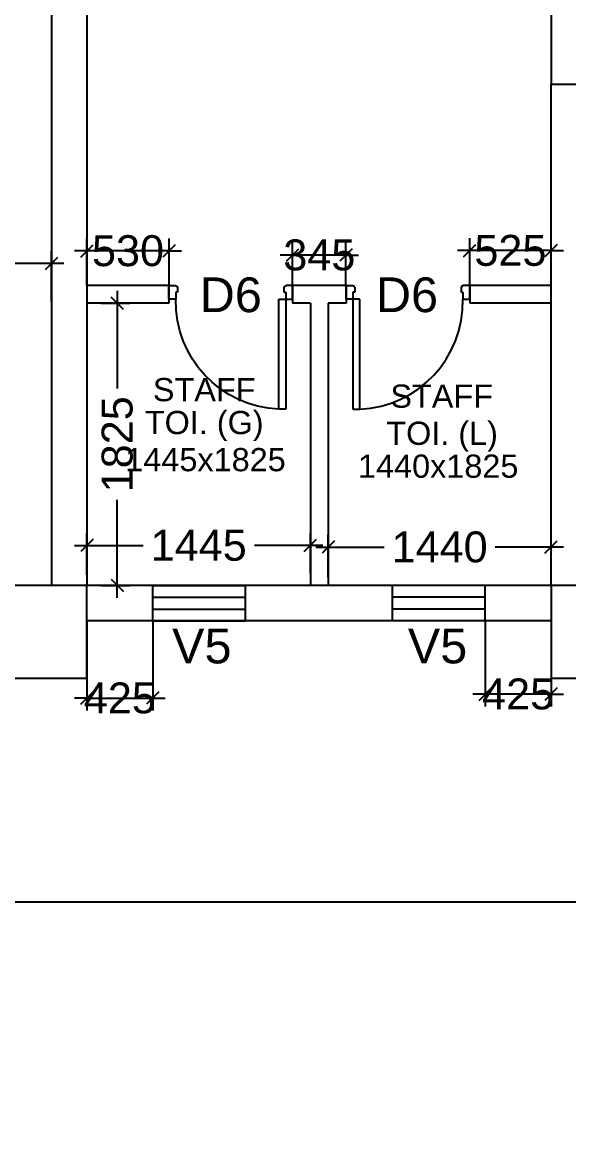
# Model space of a CAD drawing. Extents: x 7897917 to 8423973, y -6487334 to -6173396.
# Drawn here: x 8028255 to 8031789, y -6416719 to -6409542 of the extents above; entities that cross this region are included whole.
import ezdxf
from ezdxf.enums import TextEntityAlignment as Align

# ---------------------------------------------------------------- set-up
doc = ezdxf.new("R2010")
doc.units = 0
doc.header["$LTSCALE"] = 600
doc.header["$MEASUREMENT"] = 0
doc.header["$PDMODE"] = 35
doc.linetypes.add('DASHED', pattern=[0.75, 0.5, -0.25])
doc.layers.get('0').update_dxf_attribs({"linetype": 'CONTINUOUS'})
doc.layers.get('Defpoints').update_dxf_attribs({"linetype": 'CONTINUOUS'})
for name, color, linetype in [('DIM-TEXT', 8, 'CONTINUOUS'), ('DOOR', 32, 'CONTINUOUS'), ('joinery', 7, 'CONTINUOUS'), ('LA-column', 3, 'CONTINUOUS'), ('Room Dim', 1, 'CONTINUOUS'), ('TEXT', 6, 'CONTINUOUS'), ('Walls', 7, 'CONTINUOUS'), ('WIN', 151, 'CONTINUOUS'), ('Working Dim', 5, 'CONTINUOUS')]:
    doc.layers.add(name, color=color, linetype=linetype)
doc.styles.add('ari', font='arial.ttf')
doc.styles.add('ARIAL', font='arial.ttf')
doc.styles.add('RT', font='romant.shx')
doc.dimstyles.new('int. dim', dxfattribs={"dimtxt": 450, "dimasz": 80, "dimexe": 80, "dimexo": 0, "dimgap": 70, "dimtad": 0, "dimdec": 0, "dimzin": 12, "dimdsep": 46, "dimtxsty": 'ari', "dimblk": 'OBLIQUE', "dimcen": 2, "dimdle": 80, "dimclrd": 256, "dimclre": 256, "dimclrt": 6, "dimadec": 0, "dimazin": 0, "dimtfac": 1, "dimtdec": 0, "dimtix": 1, "dimtmove": 2, "dimatfit": 3, "dimfxl": 1, "dimtolj": 1, "dimtzin": 0, "dimlwd": -1, "dimlwe": -1, "dimarcsym": 0})
doc.dimstyles.new('TEXT', dxfattribs={"dimscale": 0, "dimtxt": 600, "dimasz": 300, "dimexe": 300, "dimexo": 30, "dimgap": 50, "dimtad": 0, "dimdec": 0, "dimzin": 0, "dimdsep": 46, "dimtxsty": 'RT', "dimblk": 'OBLIQUE', "dimcen": 0.09, "dimdle": 300, "dimclrd": 256, "dimclre": 256, "dimclrt": 170, "dimadec": 0, "dimazin": 0, "dimtfac": 1, "dimtdec": 0, "dimtofl": 0, "dimtmove": 2, "dimatfit": 3, "dimfxl": 1, "dimfrac": 2, "dimtolj": 1, "dimtzin": 0, "dimlwd": -1, "dimlwe": -1, "dimarcsym": 0})

# ---------------------------------------------------------------- blocks, each defined once
blk = doc.blocks.new('1000')
at = {"layer": 'DOOR'}
for p, q in [((0, -100), (0, 0)), ((0, 0), (49.7, 0)), ((49.7, 0), (49.7, -2.2)), ((63.2, -49.5), (49.7, -49.5)), ((49.7, -49.5), (49.7, -100)), ((63.2, -13.5), (61, -13.5)), ((63.2, -13.5), (63.2, -49.5)), ((836.8, -13.5), (836.8, -49.5)), ((836.8, -13.5), (839, -13.5)), ((836.8, -49.5), (850.3, -49.5)), ((850.3, 0), (850.3, -2.2)), ((900, 0), (850.3, 0)), ((850.3, -49.5), (850.3, -100)), ((900, -100), (900, 0)), ((49.7, -100), (0, -100)), ((49.7, -100), (49.7, -900.6)), ((100.2, -100), (49.7, -100)), ((100.2, -900.6), (100.2, -100)), ((850.3, -100), (900, -100)), ((49.7, -900.6), (100.2, -900.6))]:
    blk.add_line(p, q, dxfattribs=at)
for centre, major_axis, start_param, end_param in [((49.7, -13.5), (-7.95, 7.95), 3.926991, 5.497787), ((850.3, -13.5), (7.95, 7.95), 0.785398, 2.356194)]:
    blk.add_ellipse(centre, major_axis=major_axis, ratio=1, start_param=start_param, end_param=end_param, dxfattribs=at)
at = {"layer": 'DOOR', "color": 145}
blk.add_ellipse((64.3, -115.3), major_axis=(-519.7, 589.8), ratio=1, start_param=2.464943, end_param=4.009476, dxfattribs=at)
blk = doc.blocks.new('A$C782D609A')
at = {"layer": 'WIN', "linetype": 'Continuous'}
for p, q in [((-300, 230), (300, 230)), ((-300, 230), (-300, 0)), ((300, 230), (300, 0)), ((-300, 0), (300, 0))]:
    blk.add_line(p, q, dxfattribs=at)
at = {"layer": 'WIN', "linetype": 'DASHED', "ltscale": 300}
for p, q in [((-300, 153.3), (300, 153.3)), ((-300, 76.7), (300, 76.7))]:
    blk.add_line(p, q, dxfattribs=at)
blk = doc.blocks.new('_Oblique')
at = {"color": 0, "linetype": 'ByBlock', "lineweight": -2}
blk.add_line((-0.5, -0.5), (0.5, 0.5), dxfattribs=at)
blk = doc.blocks.new('*D818')
at = {"layer": 'Defpoints', "color": 0, "transparency": 16777216}
for p in [(8030118.5, -6412926.5), (8028673.9, -6413115.5, 3.4), (8030118.5, -6413108.1, 3.4)]:
    blk.add_point(p, dxfattribs=at)
at = {"layer": 'Working Dim', "transparency": 16777216}
for p, q in [((8028673.9, -6413115.5), (8028673.9, -6412846.5)), ((8030118.5, -6413108.1), (8030118.5, -6412846.5)), ((8028593.9, -6412926.5), (8029036.2, -6412926.5)), ((8030198.5, -6412926.5), (8029756.2, -6412926.5))]:
    blk.add_line(p, q, dxfattribs=at)
at = {"layer": 'Working Dim', "transparency": 16777216, "xscale": 80, "yscale": 80, "zscale": 80, "rotation": 180}
blk.add_blockref('_Oblique', (8028673.9, -6412926.5), dxfattribs=at)
at = {"layer": 'Working Dim', "transparency": 16777216, "xscale": 80, "yscale": 80, "zscale": 80}
blk.add_blockref('_Oblique', (8030118.5, -6412926.5), dxfattribs=at)
at = {"layer": 'Working Dim', "color": 6, "transparency": 16777216, "insert": (8029396.2, -6412926.5), "char_height": 200, "attachment_point": 5, "style": 'ari'}
blk.add_mtext('\\A1;1445', dxfattribs=at)
blk = doc.blocks.new('*D819')
at = {"layer": 'Defpoints', "color": 0, "transparency": 16777216}
for p in [(8031673.9, -6412937.2), (8030233.5, -6413131.1, 3.4), (8031673.9, -6413120.8, 3.4)]:
    blk.add_point(p, dxfattribs=at)
at = {"layer": 'Working Dim', "transparency": 16777216}
for p, q in [((8030233.5, -6413131.1), (8030233.5, -6412857.2)), ((8031673.9, -6413120.8), (8031673.9, -6412857.2)), ((8030153.5, -6412937.2), (8030594.8, -6412937.2)), ((8031753.9, -6412937.2), (8031312.6, -6412937.2))]:
    blk.add_line(p, q, dxfattribs=at)
at = {"layer": 'Working Dim', "transparency": 16777216, "xscale": 80, "yscale": 80, "zscale": 80, "rotation": 180}
blk.add_blockref('_Oblique', (8030233.5, -6412937.2), dxfattribs=at)
at = {"layer": 'Working Dim', "transparency": 16777216, "xscale": 80, "yscale": 80, "zscale": 80}
blk.add_blockref('_Oblique', (8031673.9, -6412937.2), dxfattribs=at)
at = {"layer": 'Working Dim', "color": 6, "transparency": 16777216, "insert": (8030953.7, -6412937.2), "char_height": 200, "attachment_point": 5, "style": 'ari'}
blk.add_mtext('\\A1;1440', dxfattribs=at)
blk = doc.blocks.new('*D820')
at = {"layer": 'Defpoints', "color": 0, "transparency": 16777216}
for p in [(8028762.7, -6411359.9, 3.4), (8028870, -6411359.9), (8028762.7, -6413184.7, 3.4)]:
    blk.add_point(p, dxfattribs=at)
at = {"layer": 'Working Dim', "transparency": 16777216}
for p, q in [((8028870, -6411279.9), (8028870, -6411912.3)), ((8028762.7, -6411359.9), (8028950, -6411359.9)), ((8028870, -6413264.7), (8028870, -6412632.3)), ((8028762.7, -6413184.7), (8028950, -6413184.7))]:
    blk.add_line(p, q, dxfattribs=at)
at = {"layer": 'Working Dim', "transparency": 16777216, "xscale": 80, "yscale": 80, "zscale": 80}
for p, rotation in [((8028870, -6411359.9), 90), ((8028870, -6413184.7), 270)]:
    blk.add_blockref('_Oblique', p, dxfattribs=dict(at, rotation=rotation))
at = {"layer": 'Working Dim', "color": 6, "transparency": 16777216, "insert": (8028870, -6412272.3), "char_height": 200, "attachment_point": 5, "rotation": 90, "style": 'ari'}
blk.add_mtext('\\A1;1825', dxfattribs=at)
blk = doc.blocks.new('*D821')
at = {"layer": 'Defpoints', "color": 0, "transparency": 16777216}
for p in [(8028674, -6411021.3), (8028674, -6411244.9, 3.4), (8029204.5, -6411244.9, 3.4)]:
    blk.add_point(p, dxfattribs=at)
at = {"layer": 'Working Dim', "transparency": 16777216}
for p, q in [((8028674, -6411244.9), (8028674, -6410941.3)), ((8029204.5, -6411244.9), (8029204.5, -6410941.3)), ((8028674, -6411021.3), (8028594, -6411021.3)), ((8029204.5, -6411021.3), (8028674, -6411021.3)), ((8029204.5, -6411021.3), (8029284.5, -6411021.3))]:
    blk.add_line(p, q, dxfattribs=at)
at = {"layer": 'Working Dim', "transparency": 16777216, "xscale": 80, "yscale": 80, "zscale": 80}
blk.add_blockref('_Oblique', (8028674, -6411021.3), dxfattribs=at)
at = {"layer": 'Working Dim', "transparency": 16777216, "xscale": 80, "yscale": 80, "zscale": 80, "rotation": 180}
blk.add_blockref('_Oblique', (8029204.5, -6411021.3), dxfattribs=at)
at = {"layer": 'Working Dim', "color": 6, "transparency": 16777216, "insert": (8028939.3, -6411021.3), "char_height": 200, "attachment_point": 5, "style": 'ari'}
blk.add_mtext('\\A1;530', dxfattribs=at)
blk = doc.blocks.new('*D822')
at = {"layer": 'Defpoints', "color": 0, "transparency": 16777216}
for p in [(8031148.5, -6411019.2), (8031148.5, -6411244.9, 3.4), (8031674, -6411244.9, 3.4)]:
    blk.add_point(p, dxfattribs=at)
at = {"layer": 'Working Dim', "transparency": 16777216}
for p, q in [((8031148.5, -6411244.9), (8031148.5, -6410939.2)), ((8031674, -6411244.9), (8031674, -6410939.2)), ((8031148.5, -6411019.2), (8031068.5, -6411019.2)), ((8031674, -6411019.2), (8031148.5, -6411019.2)), ((8031674, -6411019.2), (8031754, -6411019.2))]:
    blk.add_line(p, q, dxfattribs=at)
at = {"layer": 'Working Dim', "transparency": 16777216, "xscale": 80, "yscale": 80, "zscale": 80}
blk.add_blockref('_Oblique', (8031148.5, -6411019.2), dxfattribs=at)
at = {"layer": 'Working Dim', "transparency": 16777216, "xscale": 80, "yscale": 80, "zscale": 80, "rotation": 180}
blk.add_blockref('_Oblique', (8031674, -6411019.2), dxfattribs=at)
at = {"layer": 'Working Dim', "color": 6, "transparency": 16777216, "insert": (8031411.3, -6411019.2), "char_height": 200, "attachment_point": 5, "style": 'ari'}
blk.add_mtext('\\A1;525', dxfattribs=at)
blk = doc.blocks.new('*D823')
at = {"layer": 'Defpoints', "color": 0, "transparency": 16777216}
for p in [(8030003.5, -6411048.7), (8030003.5, -6411244.9, 3.4), (8030348.5, -6411244.9, 3.4)]:
    blk.add_point(p, dxfattribs=at)
at = {"layer": 'Working Dim', "transparency": 16777216}
for p, q in [((8030003.5, -6411244.9), (8030003.5, -6410968.7)), ((8030348.5, -6411244.9), (8030348.5, -6410968.7)), ((8030003.5, -6411048.7), (8029923.5, -6411048.7)), ((8030348.5, -6411048.7), (8030003.5, -6411048.7)), ((8030348.5, -6411048.7), (8030428.5, -6411048.7))]:
    blk.add_line(p, q, dxfattribs=at)
at = {"layer": 'Working Dim', "transparency": 16777216, "xscale": 80, "yscale": 80, "zscale": 80}
blk.add_blockref('_Oblique', (8030003.5, -6411048.7), dxfattribs=at)
at = {"layer": 'Working Dim', "transparency": 16777216, "xscale": 80, "yscale": 80, "zscale": 80, "rotation": 180}
blk.add_blockref('_Oblique', (8030348.5, -6411048.7), dxfattribs=at)
at = {"layer": 'Working Dim', "color": 6, "transparency": 16777216, "insert": (8030176, -6411048.7), "char_height": 200, "attachment_point": 5, "style": 'ari'}
blk.add_mtext('\\A1;345', dxfattribs=at)
blk = doc.blocks.new('*D875')
at = {"layer": 'Defpoints', "color": 0, "linetype": 'Continuous', "transparency": 16777216}
for p in [(8038814.1, -6413784.8, -10.3), (7997753.9, -6413864.7, 1), (8038814.1, -6415234.2)]:
    blk.add_point(p, dxfattribs=at)
at = {"layer": 'DIM-TEXT', "transparency": 16777216}
for p, q in [((8038814.1, -6413784.8), (8038814.1, -6415534.2)), ((7997753.9, -6413864.7), (7997753.9, -6415534.2)), ((7997453.9, -6415234.2), (8012003.1, -6415234.2)), ((8039114.1, -6415234.2), (8024564.9, -6415234.2))]:
    blk.add_line(p, q, dxfattribs=at)
at = {"layer": 'DIM-TEXT', "linetype": 'Continuous', "transparency": 16777216, "xscale": 300, "yscale": 300, "zscale": 300, "rotation": 180}
blk.add_blockref('_Oblique', (7997753.9, -6415234.2), dxfattribs=at)
at = {"layer": 'DIM-TEXT', "linetype": 'Continuous', "transparency": 16777216, "xscale": 300, "yscale": 300, "zscale": 300}
blk.add_blockref('_Oblique', (8038814.1, -6415234.2), dxfattribs=at)
at = {"layer": 'DIM-TEXT', "color": 170, "linetype": 'Continuous', "transparency": 16777216, "insert": (8018284, -6415234.2), "char_height": 750, "attachment_point": 5, "style": 'ari'}
blk.add_mtext('\\A1;{\\H1.067x;DEPT. OF ANESTHESIA}', dxfattribs=at)
blk = doc.blocks.new('*D1038')
at = {"layer": 'Defpoints', "color": 0, "transparency": 16777216}
for p in [(8028673.9, -6413414.7), (8029099.2, -6413414.7), (8029099.2, -6413913.9)]:
    blk.add_point(p, dxfattribs=at)
at = {"layer": 'Working Dim', "transparency": 16777216}
for p, q in [((8028673.9, -6413414.7), (8028673.9, -6413993.9)), ((8029099.2, -6413414.7), (8029099.2, -6413993.9)), ((8028673.9, -6413913.9), (8028593.9, -6413913.9)), ((8028673.9, -6413913.9), (8029099.2, -6413913.9)), ((8029099.2, -6413913.9), (8029179.2, -6413913.9))]:
    blk.add_line(p, q, dxfattribs=at)
at = {"layer": 'Working Dim', "transparency": 16777216, "xscale": 80, "yscale": 80, "zscale": 80}
blk.add_blockref('_Oblique', (8028673.9, -6413913.9), dxfattribs=at)
at = {"layer": 'Working Dim', "transparency": 16777216, "xscale": 80, "yscale": 80, "zscale": 80, "rotation": 180}
blk.add_blockref('_Oblique', (8029099.2, -6413913.9), dxfattribs=at)
at = {"layer": 'Working Dim', "color": 6, "transparency": 16777216, "insert": (8028886.5, -6413913.9), "char_height": 200, "attachment_point": 5, "style": 'ari'}
blk.add_mtext('\\A1;425', dxfattribs=at)
blk = doc.blocks.new('*D1039')
at = {"layer": 'Defpoints', "color": 0, "transparency": 16777216}
for p in [(8031248.6, -6413414.7), (8031673.9, -6413414.7), (8031248.6, -6413888.2)]:
    blk.add_point(p, dxfattribs=at)
at = {"layer": 'Working Dim', "transparency": 16777216}
for p, q in [((8031248.6, -6413414.7), (8031248.6, -6413968.2)), ((8031673.9, -6413414.7), (8031673.9, -6413968.2)), ((8031248.6, -6413888.2), (8031168.6, -6413888.2)), ((8031673.9, -6413888.2), (8031248.6, -6413888.2)), ((8031673.9, -6413888.2), (8031753.9, -6413888.2))]:
    blk.add_line(p, q, dxfattribs=at)
at = {"layer": 'Working Dim', "transparency": 16777216, "xscale": 80, "yscale": 80, "zscale": 80}
blk.add_blockref('_Oblique', (8031248.6, -6413888.2), dxfattribs=at)
at = {"layer": 'Working Dim', "transparency": 16777216, "xscale": 80, "yscale": 80, "zscale": 80, "rotation": 180}
blk.add_blockref('_Oblique', (8031673.9, -6413888.2), dxfattribs=at)
at = {"layer": 'Working Dim', "color": 6, "transparency": 16777216, "insert": (8031461.2, -6413888.2), "char_height": 200, "attachment_point": 5, "style": 'ari'}
blk.add_mtext('\\A1;425', dxfattribs=at)
blk = doc.blocks.new('*D2161')
at = {"layer": 'Defpoints', "color": 0, "transparency": 16777216}
for p in [(8028445.1, -6411102.4), (8022580.2, -6411351.1, 13.3), (8028445.1, -6411351.1, 5.1)]:
    blk.add_point(p, dxfattribs=at)
at = {"layer": 'Working Dim', "transparency": 16777216}
for p, q in [((8022580.2, -6411351.1), (8022580.2, -6411022.4)), ((8028445.1, -6411351.1), (8028445.1, -6411022.4)), ((8022500.2, -6411102.4), (8025143.3, -6411102.4)), ((8028525.1, -6411102.4), (8025882.1, -6411102.4))]:
    blk.add_line(p, q, dxfattribs=at)
at = {"layer": 'Working Dim', "transparency": 16777216, "xscale": 80, "yscale": 80, "zscale": 80, "rotation": 180}
blk.add_blockref('_Oblique', (8022580.2, -6411102.4), dxfattribs=at)
at = {"layer": 'Working Dim', "transparency": 16777216, "xscale": 80, "yscale": 80, "zscale": 80}
blk.add_blockref('_Oblique', (8028445.1, -6411102.4), dxfattribs=at)
at = {"layer": 'Working Dim', "color": 6, "transparency": 16777216, "insert": (8025512.7, -6411102.4), "char_height": 200, "attachment_point": 5, "style": 'ari'}
blk.add_mtext('\\A1;5865', dxfattribs=at)
blk = doc.blocks.new('*D2279')
at = {"layer": 'Defpoints', "color": 0, "linetype": 'Continuous', "transparency": 16777216}
for p in [(8038814.1, -6416874.2), (7997753.9, -6418963.8, 1), (8038814.1, -6419043.7, -10.3)]:
    blk.add_point(p, dxfattribs=at)
at = {"layer": 'DIM-TEXT', "transparency": 16777216}
for p, q in [((7997753.9, -6418963.8), (7997753.9, -6416574.2)), ((8038814.1, -6419043.7), (8038814.1, -6416574.2)), ((7997453.9, -6416874.2), (8008700, -6416874.2)), ((8039114.1, -6416874.2), (8027867.9, -6416874.2))]:
    blk.add_line(p, q, dxfattribs=at)
at = {"layer": 'DIM-TEXT', "linetype": 'Continuous', "transparency": 16777216, "xscale": 300, "yscale": 300, "zscale": 300, "rotation": 180}
blk.add_blockref('_Oblique', (7997753.9, -6416874.2), dxfattribs=at)
at = {"layer": 'DIM-TEXT', "linetype": 'Continuous', "transparency": 16777216, "xscale": 300, "yscale": 300, "zscale": 300}
blk.add_blockref('_Oblique', (8038814.1, -6416874.2), dxfattribs=at)
at = {"layer": 'DIM-TEXT', "color": 170, "linetype": 'Continuous', "transparency": 16777216, "insert": (8018284, -6416874.2), "char_height": 750, "attachment_point": 5, "style": 'ari'}
blk.add_mtext('\\A1;{\\H1.067x;POST-OPERATIVE WARD (20 BEDS) }', dxfattribs=at)

msp = doc.modelspace()

# ---------------------------------------------------------------- linework, layer by layer
at = {"layer": 'LA-column', "color": 2, "elevation": 3.421}
for points in [[(8032123.876, -6409942.275), (8032123.876, -6409342.275), (8031673.876, -6409342.275), (8031673.876, -6409942.275)], [(8028673.873, -6413784.819), (8028673.873, -6413184.819), (8028073.873, -6413184.819), (8028073.873, -6413784.819)], [(8032273.876, -6413784.819), (8032273.876, -6413184.819), (8031673.876, -6413184.819), (8031673.876, -6413784.819)]]:
    msp.add_lwpolyline(points, close=True, dxfattribs=at)
at = {"layer": 'Walls', "linetype": 'Continuous', "extrusion": (0.000145144, 2.25336e-17, 1)}
for p, q in [((8028444.133, -6406469.633), (8028444.133, -6413184.661)), ((8028674.133, -6406469.633), (8028674.133, -6413184.661))]:
    msp.add_line(p, q, dxfattribs=at)
at = {"layer": 'Walls'}
for p, q in [((8031673.87, -6413184.739), (8031673.87, -6409942.346)), ((8029203.538, -6411244.866), (8028674.045, -6411244.866)), ((8029203.538, -6411244.866), (8029203.538, -6411359.866)), ((8030348.548, -6411244.866), (8030003.538, -6411244.866)), ((8030003.538, -6411244.866), (8030003.538, -6411359.866)), ((8030348.548, -6411244.866), (8030348.548, -6411359.866)), ((8031674.047, -6411244.866), (8031148.548, -6411244.866)), ((8031148.548, -6411244.866), (8031148.548, -6411359.866)), ((8029203.538, -6411359.866), (8028674.045, -6411359.866)), ((8030118.543, -6411359.866), (8030003.538, -6411359.866)), ((8030118.543, -6411359.866), (8030118.543, -6413184.892)), ((8030348.548, -6411359.866), (8030233.543, -6411359.866)), ((8030233.543, -6411359.866), (8030233.543, -6413184.892)), ((8031674.047, -6411359.866), (8031148.548, -6411359.866)), ((8031673.87, -6413184.714), (8028673.871, -6413184.714)), ((8031673.87, -6413414.714), (8028673.866, -6413414.714))]:
    msp.add_line(p, q, dxfattribs=at)

# ---------------------------------------------------------------- block references
at = {"layer": 'DOOR', "linetype": 'Continuous'}
for p, xscale, yscale, zscale, rotation in [((8030003.538, -6411244.906), -0.8888888880610687, 0.8888888927176595, 0.8888888919152134, 359.9999872134056), ((8030348.548, -6411244.906), 0.8888888880610687, 0.8888888880610687, 0.8888888880610687, 1.278659438584812e-05)]:
    msp.add_blockref('1000', p, dxfattribs=dict(at, xscale=xscale, yscale=yscale, zscale=zscale, rotation=rotation))
at = {"layer": 'WIN', "linetype": 'Continuous', "xscale": -1, "rotation": 180}
msp.add_blockref('A$C782D609A', (8029399.167, -6413184.739), dxfattribs=at)
at = {"layer": 'WIN', "linetype": 'Continuous', "rotation": 180}
msp.add_blockref('A$C782D609A', (8030948.62, -6413184.739), dxfattribs=at)

# ---------------------------------------------------------------- texts
at = {"layer": 'joinery', "style": 'ari'}
for s, p in [('D6', (8029603.702, -6411417.519)), ('D6', (8030742.873, -6411417.519)), ('V5', (8029416.379, -6413689.151)), ('V5', (8030940.372, -6413689.151))]:
    msp.add_text(s, height=225, dxfattribs=at).set_placement(p, align=Align.CENTER)
at = {"layer": 'Room Dim', "style": 'ARIAL'}
for s, p in [('1445x1825', (8029440.363, -6412446.333)), ('1440x1825', (8030944.759, -6412488.376))]:
    msp.add_text(s, height=150, dxfattribs=at).set_placement(p, align=Align.CENTER)
at = {"layer": 'TEXT', "color": 7, "style": 'ARIAL'}
for s, p in [('STAFF', (8029431.789, -6411993.433)), ('STAFF', (8030967.193, -6412035.476)), ('TOI. (G)', (8029431.789, -6412206.318)), ('TOI. (L)', (8030969.812, -6412275.699))]:
    msp.add_text(s, height=150, dxfattribs=at).set_placement(p, align=Align.CENTER)

# ---------------------------------------------------------------- dimensions: what is measured, and where the dimension line sits
at = {"layer": 'DIM-TEXT', "linetype": 'Continuous'}
for base, p1, p2, text, picture, middle in [((8038814.092, -6415234.196, 7.513), (7997753.872, -6413864.735, 8.544), (8038814.092, -6413784.82, -2.749), '{\\H1.067x;DEPT. OF ANESTHESIA}', '*D875', (8018283.982, -6415234.196, 7.513)), ((8038814.092, -6416874.22, 7.513), (7997753.872, -6418963.786, 8.544), (8038814.092, -6419043.702, -2.749), '{\\H1.067x;POST-OPERATIVE WARD (20 BEDS) }', '*D2279', (8018283.982, -6416874.22, 7.513))]:
    dim = msp.add_linear_dim(base=base, p1=p1, p2=p2, angle=180, text=text, dimstyle='TEXT', override={"dimscale": 1, "dimtxt": 750, "dimexo": 0, "dimtxsty": 'ari'}, dxfattribs=at)
    dim.commit()
    dim.dimension.update_dxf_attribs({"geometry": picture, "text_midpoint": middle})
at = {"layer": 'Working Dim'}
for base, p1, p2, override, picture, middle in [((8028674.045, -6411021.285), (8029204.538, -6411244.866, 3.421), (8028674.045, -6411244.866, 3.421), {"dimtxt": 200}, '*D821', (8028939.292, -6411021.285)), ((8030003.538, -6411048.744), (8030348.548, -6411244.866, 3.421), (8030003.538, -6411244.866, 3.421), {"dimtxt": 200}, '*D823', (8030176.043, -6411048.744)), ((8031148.548, -6411019.154), (8031674.047, -6411244.866, 3.421), (8031148.548, -6411244.866, 3.421), {"dimtxt": 200}, '*D822', (8031411.298, -6411019.154)), ((8028445.133, -6411102.41), (8022580.225, -6411351.084, 13.302), (8028445.133, -6411351.084, 5.131), {"dimtxt": 200}, '*D2161', (8025512.679, -6411102.41)), ((8030118.543, -6412926.494), (8028673.872, -6413115.515, 3.421), (8030118.543, -6413108.058, 3.421), {"dimtxt": 200}, '*D818', (8029396.207, -6412926.494)), ((8031673.87, -6412937.206), (8030233.543, -6413131.079, 3.421), (8031673.87, -6413120.752, 3.421), {"dimtxt": 200}, '*D819', (8030953.706, -6412937.206)), ((8029099.167, -6413913.865), (8028673.873, -6413414.714), (8029099.167, -6413414.714), {"dimtxt": 200, "dimarcsym": 1}, '*D1038', (8028886.52, -6413913.865)), ((8031248.62, -6413888.193), (8031673.87, -6413414.714), (8031248.62, -6413414.714), {"dimtxt": 200, "dimarcsym": 1}, '*D1039', (8031461.245, -6413888.193))]:
    dim = msp.add_linear_dim(base=base, p1=p1, p2=p2, dimstyle='int. dim', override=override, dxfattribs=at)
    dim.commit()
    dim.dimension.update_dxf_attribs({"geometry": picture, "text_midpoint": middle})
dim = msp.add_linear_dim(base=(8028869.957, -6411359.866), p1=(8028762.704, -6413184.714, 3.421), p2=(8028762.704, -6411359.866, 3.421), angle=90, dimstyle='int. dim', override={"dimtxt": 200}, dxfattribs=at)
dim.commit()
dim.dimension.update_dxf_attribs({"geometry": '*D820', "text_midpoint": (8028869.957, -6412272.29)})

doc.saveas('drawing.dxf')
